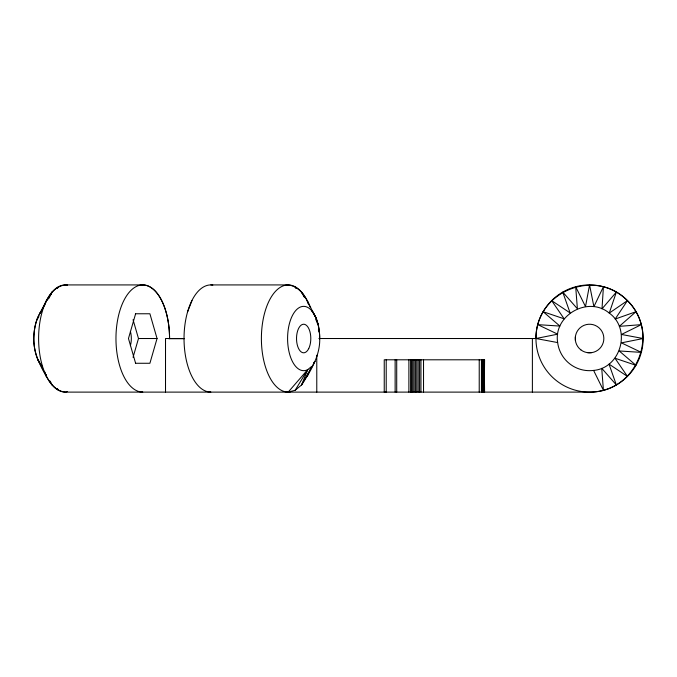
<?xml version="1.0" encoding="UTF-8"?>
<svg xmlns="http://www.w3.org/2000/svg" width="677" height="677" viewBox="0 0 677 677"><rect width="100%" height="100%" fill="white"/><g stroke="black" fill="none" stroke-linecap="round" stroke-linejoin="round"><path stroke-width="1.02" d="M386.212 359.792L386.212 392.11L384.24 392.11L384.24 359.8L484.224 359.8L484.588 392.11L483.15 392.11L483.15 359.8M395.131 392.101L395.131 359.792M396.714 392.101L396.714 359.792M408.883 392.093L408.891 359.783M410.592 392.093L410.592 359.783M411.641 392.093L411.641 359.783M412.809 392.093L412.809 359.783M414.07 392.093L414.07 359.783M415.399 392.093L415.399 359.783M416.77 392.093L416.77 359.783M418.166 392.093L418.166 359.783M419.571 392.101L419.571 359.783M420.942 392.101L420.942 359.783M423.531 392.101L423.531 359.783M479.223 392.11L479.231 359.792M481.449 392.11L481.449 359.792M482.371 392.11L482.371 359.792M483.767 392.11L483.767 359.8M484.495 359.8L484.224 392.11L484.588 359.8M557.653 342.57C553.117 315.44 588.186 295.409 609.249 313.096C631.641 329.064 621.004 368.034 593.602 370.421A32.157 32.157 0 0 1 557.653 342.57L535.956 338.517L318.892 338.517M313.781 362.686L314.974 361.374L301.587 384.934C310.65 371.03 320.086 355.899 319.739 338.686A32.157 16.079 -90 0 0 302.348 306.469A32.157 16.079 -90 0 0 287.818 343.924A32.157 16.079 -90 0 0 307.739 369.625L301.587 384.934L295.13 390.282L288.19 392.11L286.21 391.585M169.555 338.517A53.593 26.801 90 0 0 142.762 284.924L65.415 284.924C50.783 286.599 45.858 302.822 39.621 313.789C35.923 320.466 34.409 328.023 33.892 335.572C32.674 350.381 39.105 364.014 46.459 376.42C50.504 383.791 56.352 391.382 65.398 392.11L589.557 392.11C636.202 392.668 660.837 333.211 627.452 300.622C594.863 267.237 535.397 291.863 535.956 338.517L557.696 334.176L537.783 324.647L559.904 326.077L543.14 311.716L564.136 318.825L551.653 300.622L570.093 312.918L562.756 292.1A53.593 53.593 0 0 1 643.15 338.517A53.593 53.593 0 0 1 562.756 384.934A53.593 53.593 0 0 1 562.756 292.1L577.388 308.754L575.687 286.743L585.503 306.613L589.557 284.924L593.898 306.656L603.427 286.743L601.997 308.864L616.349 292.1L609.249 313.096L627.452 300.622L615.156 319.062L635.974 311.716L619.32 326.348L641.322 324.647L621.452 334.463L643.15 338.517L621.418 342.858L641.322 352.387L619.21 350.957L635.974 365.318L614.978 358.209L627.452 376.412L609.012 364.116L616.349 384.934L601.726 368.28L603.427 390.282L593.602 370.421M135.612 313.764L128.469 338.517L135.612 363.27M133.056 357.329L138.48 338.517L133.056 319.705M135.468 313.764L149.905 313.764L157.047 338.517L149.905 363.27L135.468 363.27M44.69 305.251L46.459 300.622M308.56 372.714L307.138 376.412L311.623 366.452L307.739 369.625L288.19 392.11A53.593 26.801 -90 0 1 263.903 315.871A53.593 26.801 -90 0 1 308.712 304.058M187.656 311.682L191.989 300.588M50.75 294.85L52.011 292.109L47.365 300.241M48.795 298.447L52.011 292.109M44.267 305.657L39.621 313.789L40.815 312.334M316.523 356.508L317.547 354.748M295.13 390.282L307.739 369.625M57.35 288.504L58.476 286.752M36.778 319.959L38.944 316.667M286.21 285.44L288.19 284.924C304.371 287.031 308.763 305.852 315.914 317.682C318.512 324.478 319.789 331.73 319.637 339.008M67.378 391.585L65.398 392.11A53.593 26.801 90 0 1 38.623 336.52A53.593 26.801 90 0 1 67.395 285.068M210.835 284.924L288.19 284.924M138.48 338.517L157.047 338.517M184.372 338.517L165.518 338.517L165.518 392.11M168.666 338.686L184.372 338.686M587.687 352.683L591.419 352.683M65.415 284.924L67.395 285.449M208.888 391.585L210.835 392.11A53.593 26.801 -90 0 1 184.051 336.52A53.593 26.801 -90 0 1 212.832 285.068M38.699 360.638L37.531 359.081L41.847 366.079M311.615 310.362L312.799 312.046L311.775 310.235M57.342 388.564L58.476 390.29M311.818 310.371L315.914 317.682L313.239 312.85M317.217 322.87L318.19 324.732L315.643 319.163M40.612 364.776L46.459 376.42L45.926 374.483M50.208 381.117L52.011 384.934M310.117 307.113L307.138 300.622L308.56 304.32M318.376 329.851L319.476 332.72M44.69 371.791L46.459 376.42M575.382 336.655L575.382 340.387M532.384 338.517L532.384 392.11M316.777 355.332L316.777 392.11M140.765 285.068A53.593 26.801 -90 0 1 169.555 338.686M140.765 391.966A53.593 26.801 -90 0 0 142.762 392.11A53.593 26.801 90 0 1 115.962 338.517A53.593 26.801 90 0 1 142.762 284.924M130.382 331.366A14.293 7.142 -90 0 1 130.382 345.659M290.188 391.966A53.593 26.801 90 0 1 288.19 392.11M41.889 366.367A32.157 16.079 90 0 1 41.889 310.667M296.306 288.436L295.13 286.743L296.238 288.461M304.65 297.541L301.587 292.1L304.658 297.584M580.858 349.857A14.293 14.293 0 0 0 603.723 340.379A14.293 14.293 0 0 0 584.082 325.315A14.293 14.293 0 0 0 580.858 349.857M308.712 348.621A14.293 7.142 -90 0 0 305.513 324.715A14.293 7.142 -90 0 0 296.763 342.215A14.293 7.142 -90 0 0 308.712 348.621"/></g></svg>
